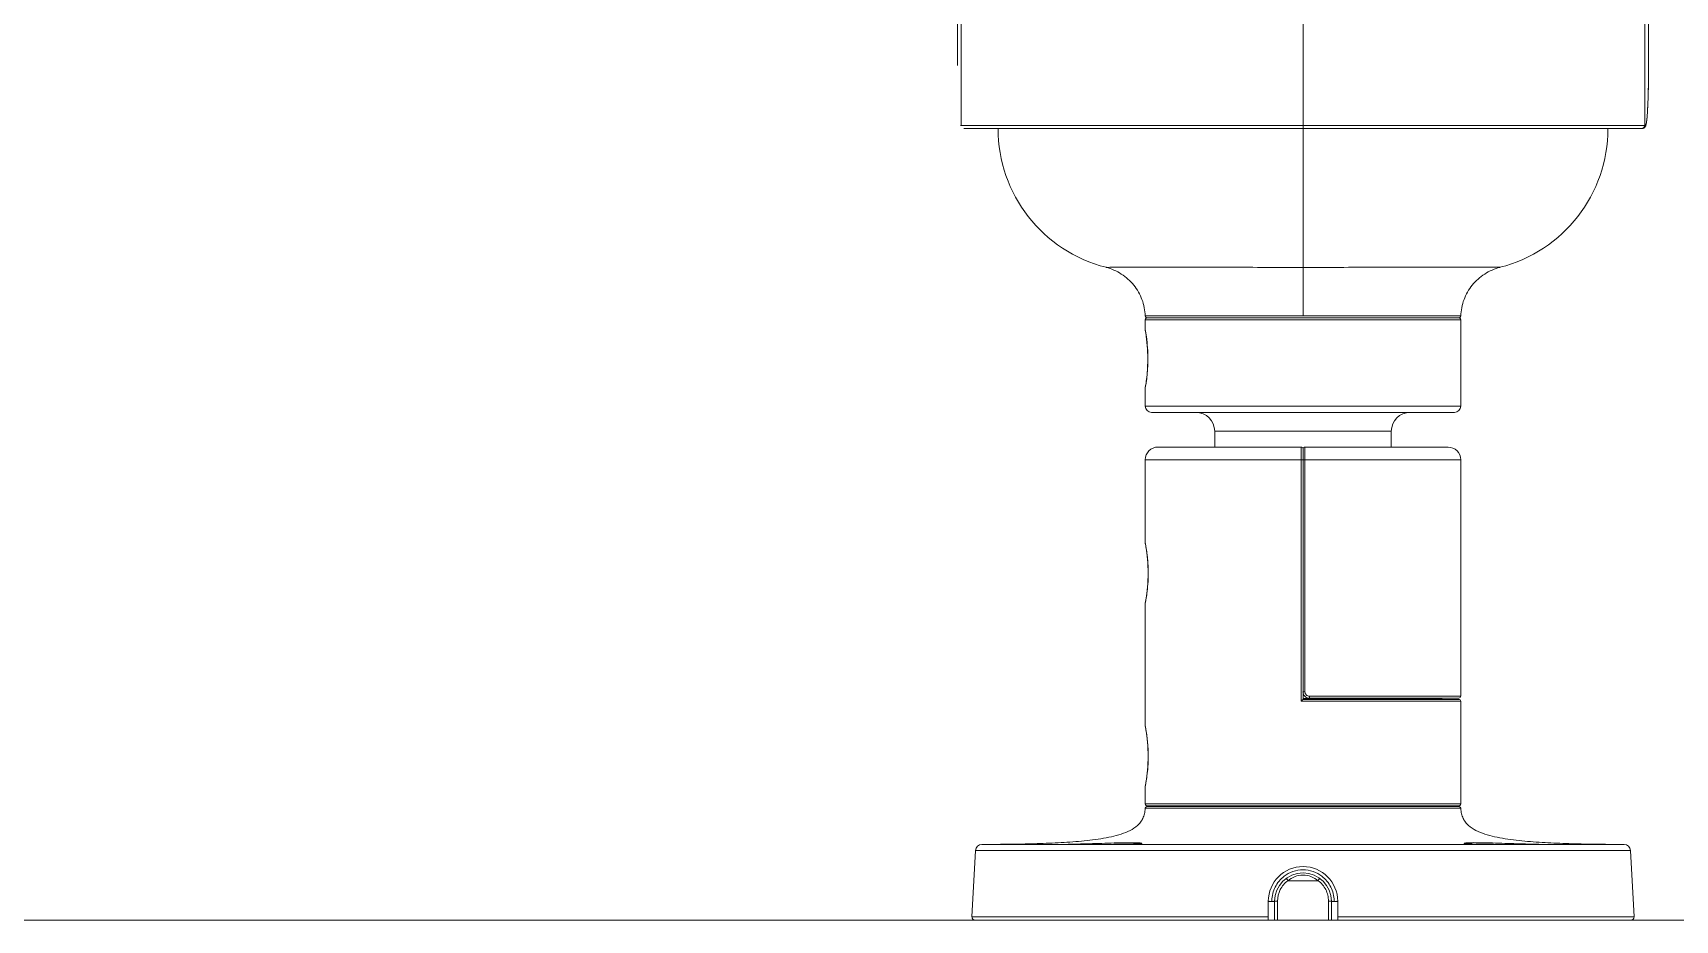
# Model space of a CAD drawing. Header units: millimetres. Extents: x -461 to 1315, y -154 to 152.
# Drawn here: x -201.2728 to -201.0437, y -111.3126 to -111.1889 of the extents above; entities that cross this region are included whole.
import ezdxf

# ---------------------------------------------------------------- set-up
doc = ezdxf.new("R2010")
doc.units = ezdxf.units.MM
doc.layers.get('0').update_dxf_attribs({"lineweight": 13})
for name, color, linetype, lineweight in [('A-GLAZ', 2, 'Continuous', 15), ('A-WALL', 253, 'Continuous', 15), ('E-AUXL', 72, 'Continuous', 13)]:
    doc.layers.add(name, color=color, linetype=linetype, lineweight=lineweight)

# ---------------------------------------------------------------- blocks, each defined once
blk = doc.blocks.new('*U226')
for p, q in [((1176.188, 1169.719), (1176.188, 1155.03)), ((1176.256, 1169.787), (1176.256, 1154.962)), ((1176.256, 1169.772), (1196.04, 1169.772)), ((1194.634, 1169.855), (1177.553, 1169.855)), ((1159.05, 1155.277), (1159.05, 1169.471)), ((1159.122, 1169.54), (1159.122, 1163.126)), ((1160.56, 1169.464), (1159.122, 1169.54)), ((1160.56, 1155.285), (1160.56, 1169.464)), ((1160.689, 1169.329), (1160.689, 1165.882)), ((1160.689, 1167.316), (1160.69, 1167.41)), ((1160.689, 1167.171), (1160.689, 1167.316)), ((1160.69, 1166.961), (1160.689, 1167.171)), ((1160.69, 1166.779), (1160.69, 1166.961)), ((1160.691, 1166.672), (1160.69, 1166.779)), ((1160.691, 1166.672), (1160.691, 1166.56)), ((1160.689, 1155.42), (1160.689, 1165.882)), ((1161.472, 1165.789), (1161.472, 1158.96)), ((1161.524, 1165.486), (1161.51, 1165.751)), ((1161.51, 1158.998), (1161.51, 1165.751)), ((1161.524, 1159.002), (1161.524, 1165.747)), ((1161.565, 1165.788), (1161.565, 1158.961)), ((1161.954, 1165.788), (1161.565, 1165.788)), ((1161.954, 1165.788), (1161.968, 1165.787)), ((1161.968, 1165.787), (1161.968, 1165.787)), ((1162.162, 1165.755), (1162.161, 1165.755)), ((1162.376, 1165.733), (1162.375, 1165.733)), ((1162.827, 1165.733), (1162.601, 1165.725)), ((1162.601, 1165.724), (1162.601, 1165.725)), ((1163.04, 1165.755), (1162.824, 1165.733)), ((1163.039, 1165.755), (1163.038, 1165.755)), ((1163.184, 1165.778), (1163.04, 1165.755)), ((1163.233, 1165.787), (1163.183, 1165.778)), ((1163.23, 1165.785), (1163.234, 1165.786)), ((1163.247, 1165.788), (1163.233, 1165.787)), ((1163.233, 1165.787), (1163.233, 1165.787)), ((1163.242, 1165.787), (1163.244, 1165.788)), ((1165.914, 1165.788), (1163.247, 1165.788)), ((1165.914, 1165.788), (1165.927, 1165.787)), ((1165.927, 1165.787), (1165.927, 1165.787)), ((1166.121, 1165.755), (1166.121, 1165.755)), ((1166.336, 1165.733), (1166.335, 1165.733)), ((1166.787, 1165.733), (1166.561, 1165.725)), ((1166.561, 1165.724), (1166.561, 1165.725)), ((1167, 1165.755), (1166.784, 1165.733)), ((1167, 1165.755), (1166.998, 1165.755)), ((1167.144, 1165.778), (1167, 1165.755)), ((1167.194, 1165.787), (1167.143, 1165.777)), ((1167.189, 1165.785), (1167.194, 1165.786)), ((1167.207, 1165.788), (1167.194, 1165.787)), ((1167.194, 1165.787), (1167.194, 1165.787)), ((1167.201, 1165.787), (1167.204, 1165.788)), ((1169.019, 1165.788), (1167.207, 1165.788)), ((1169.019, 1162.374), (1169.019, 1165.788)), ((1170.043, 1165.652), (1170.043, 1159.097)), ((1170.179, 1165.788), (1170.179, 1158.961)), ((1170.179, 1165.788), (1170.583, 1165.788)), ((1170.583, 1165.788), (1170.591, 1165.788)), ((1170.593, 1165.787), (1170.583, 1165.788)), ((1170.585, 1165.788), (1170.583, 1165.788)), ((1170.639, 1165.779), (1170.591, 1165.788)), ((1170.591, 1165.788), (1170.591, 1165.788)), ((1170.989, 1165.737), (1170.985, 1165.738)), ((1171.423, 1165.738), (1171.203, 1165.731)), ((1171.203, 1165.73), (1171.203, 1165.731)), ((1171.629, 1165.759), (1171.42, 1165.738)), ((1171.629, 1165.759), (1171.628, 1165.758)), ((1171.768, 1165.779), (1171.629, 1165.759)), ((1171.768, 1165.779), (1171.767, 1165.779)), ((1171.816, 1165.788), (1171.768, 1165.779)), ((1171.823, 1165.788), (1171.814, 1165.787)), ((1171.823, 1165.788), (1171.816, 1165.788)), ((1171.816, 1165.788), (1171.816, 1165.788)), ((1171.823, 1165.788), (1171.821, 1165.788)), ((1171.823, 1165.788), (1172.05, 1165.788)), ((1172.05, 1158.961), (1172.05, 1165.788)), ((1172.091, 1165.748), (1172.091, 1159.001)), ((1172.091, 1159.005), (1172.091, 1165.747)), ((1172.13, 1158.96), (1172.13, 1165.789)), ((1169.292, 1162.415), (1169.292, 1165.515)), ((1169.292, 1164.286), (1169.633, 1164.286)), ((1169.633, 1160.464), (1169.633, 1164.286)), ((1159.05, 1163.125), (1159.46, 1163.125)), ((1159.46, 1162.989), (1159.05, 1162.989)), ((1159.463, 1162.926), (1159.05, 1162.926)), ((1159.904, 1162.048), (1159.904, 1162.701)), ((1163.789, 1158.961), (1163.789, 1162.416)), ((1163.789, 1162.416), (1169.019, 1162.416)), ((1163.83, 1159.002), (1163.83, 1162.374)), ((1163.83, 1162.374), (1169.251, 1162.374)), ((1163.85, 1162.374), (1163.85, 1159.39)), ((1163.857, 1162.238), (1163.857, 1159.002)), ((1163.898, 1162.236), (1163.898, 1158.961)), ((1163.993, 1162.374), (1163.993, 1162.333)), ((1163.993, 1162.374), (1169.251, 1162.374)), ((1168.649, 1162.333), (1163.993, 1162.333)), ((1169.019, 1162.333), (1168.649, 1162.333)), ((1169.019, 1158.961), (1169.019, 1162.374)), ((1169.292, 1159.234), (1169.292, 1162.333)), ((1172.13, 1162.374), (1176.188, 1162.374)), ((1181.309, 1162.374), (1176.188, 1162.374)), ((1159.05, 1161.823), (1159.463, 1161.823)), ((1159.05, 1161.76), (1159.46, 1161.76)), ((1159.05, 1161.623), (1159.46, 1161.623)), ((1159.122, 1161.622), (1159.122, 1155.209)), ((1169.292, 1160.463), (1169.633, 1160.463)), ((1169.633, 1160.463), (1169.633, 1160.464)), ((1161.524, 1159.263), (1161.51, 1158.998)), ((1163.857, 1159.398), (1163.85, 1159.39)), ((1163.789, 1158.961), (1161.565, 1158.961)), ((1169.019, 1158.961), (1163.898, 1158.961)), ((1170.179, 1158.961), (1172.05, 1158.961)), ((1160.696, 1158.59), (1160.696, 1158.581)), ((1160.692, 1158.255), (1160.692, 1158.252)), ((1160.69, 1157.889), (1160.69, 1157.879)), ((1160.689, 1157.581), (1160.69, 1157.776)), ((1160.689, 1157.443), (1160.689, 1157.581)), ((1160.689, 1157.56), (1160.689, 1157.557)), ((1160.689, 1157.351), (1160.689, 1157.443)), ((1160.69, 1157.294), (1160.689, 1157.351)), ((1160.69, 1157.34), (1160.69, 1157.338)), ((1160.56, 1155.285), (1159.122, 1155.209)), ((1196.04, 1154.977), (1176.256, 1154.977)), ((1177.552, 1154.894), (1177.531, 1154.894)), ((1177.552, 1154.894), (1177.553, 1154.894)), ((1177.553, 1154.894), (1194.634, 1154.894)), ((1177.553, 1154.894), (1177.553, 1154.894))]:
    blk.add_line(p, q)
for points in [[(1160.69, 1167.41), (1160.69, 1167.464), (1160.69, 1167.474), (1160.69, 1167.482), (1160.69, 1167.486)], [(1160.71, 1165.882), (1160.709, 1165.884), (1160.708, 1165.895), (1160.706, 1165.914), (1160.704, 1165.942), (1160.702, 1165.978), (1160.7, 1166.024), (1160.698, 1166.08), (1160.696, 1166.148), (1160.695, 1166.229), (1160.693, 1166.327), (1160.692, 1166.441), (1160.691, 1166.56)], [(1162.601, 1165.725), (1162.377, 1165.733), (1162.163, 1165.755), (1162.018, 1165.778), (1161.968, 1165.787)], [(1166.561, 1165.725), (1166.337, 1165.733), (1166.123, 1165.755), (1165.978, 1165.777), (1165.927, 1165.787)], [(1171.203, 1165.731), (1170.986, 1165.738), (1170.779, 1165.758), (1170.639, 1165.779)], [(1160.69, 1157.776), (1160.69, 1157.942), (1160.69, 1158.037), (1160.691, 1158.139), (1160.692, 1158.25), (1160.693, 1158.369), (1160.694, 1158.48), (1160.696, 1158.57), (1160.698, 1158.646), (1160.7, 1158.709), (1160.702, 1158.76), (1160.704, 1158.8), (1160.706, 1158.83), (1160.708, 1158.852), (1160.709, 1158.865)]]:
    blk.add_lwpolyline(points)
for centre, radius, start, end in [((1159.118, 1169.471), 0.0683, 87, 180), ((1160.553, 1169.328), 0.137, 0.2612, 86.991), ((1176.188, 1165.877), 3.099, 90, 165.7838), ((1160.623, 1167.492), 0.0676, 357.1644, 0.3609), ((1160.647, 1165.859), 0.0683, 1.4591, 42.968), ((1161.469, 1165.748), 0.041, 3.3342, 86.5845), ((1161.565, 1165.747), 0.041, 90, 180), ((1161.849, 1165.245), 0.553, 78.3921, 78.6145), ((1169.019, 1165.515), 0.273, 359.9951, 90.0003), ((1170.179, 1165.652), 0.137, 90, 180), ((1171.236, 1169.315), 3.586, 259.5539, 260.2963), ((1171.212, 1169.159), 3.429, 260.2404, 266.1922), ((1171.204, 1169.046), 3.315, 266.2833, 269.9935), ((1171.14, 1169.488), 3.762, 279.7365, 280.4294), ((1172.05, 1165.747), 0.041, 0, 90), ((1172.132, 1165.748), 0.041, 92.1629, 179.9884), ((1169.633, 1164.696), 0.41, 270, 359.9984), ((1159.456, 1162.37), 0.68, 88.5039, 89.9886), ((1159.46, 1162.374), 0.751, 270, 90), ((1159.46, 1162.374), 0.614, 270, 90), ((1163.993, 1162.238), 0.137, 89.9999, 180), ((1169.251, 1162.415), 0.041, 270.0002, 0.0001), ((1169.251, 1162.333), 0.041, 0, 90.0003), ((1159.456, 1162.379), 0.68, 270.0079, 271.4905), ((1169.633, 1160.053), 0.41, 0.0016, 90), ((1163.898, 1159.342), 0.0683, 135, 180), ((1161.469, 1159.001), 0.041, 273.4156, 356.6656), ((1161.565, 1159.002), 0.041, 180, 270), ((1163.789, 1159.002), 0.041, 269.9526, 0.0169), ((1163.898, 1159.002), 0.041, 180.0174, 269.9522), ((1169.019, 1159.234), 0.273, 269.9999, 359.9956), ((1170.179, 1159.097), 0.137, 180, 270), ((1172.05, 1159.002), 0.041, 270, 0), ((1172.132, 1159.001), 0.041, 180.0139, 267.8293), ((1160.647, 1158.89), 0.0683, 317.032, 358.5409), ((1162.46, 1158.701), 1.759, 176.175, 176.4349), ((1226.407, 1157.744), 65.717, 179.55738, 179.87369), ((1305.79, 1157.502), 145.1, 179.8511, 179.97705), ((1176.188, 1158.872), 3.099, 194.2162, 270), ((1245.225, 1157.506), 84.536, 179.96567, 180.11216), ((1160.623, 1157.257), 0.0676, 359.6391, 2.833), ((1160.553, 1155.421), 0.137, 273.009, 359.7389), ((1159.118, 1155.277), 0.0683, 180, 273), ((1176.256, 1155.045), 0.0682, 180.0392, 270.0393), ((1176.256, 1155.03), 0.0681, 180.0047, 228.0476), ((1176.301, 1155.108), 0.161, 249.9561, 251.2777), ((1177.552, 1178.909), 24.015, 269.1339, 269.9504)]:
    blk.add_arc(centre, radius, start, end)
for points, knots in [([(1161.472, 1165.789), (1161.432, 1165.791), (1161.357, 1165.801), (1161.255, 1165.837), (1161.169, 1165.89), (1161.075, 1165.979), (1160.984, 1166.119), (1160.909, 1166.313), (1160.853, 1166.525), (1160.796, 1166.832), (1160.752, 1167.238), (1160.72, 1167.741), (1160.702, 1168.26), (1160.692, 1168.789), (1160.69, 1169.144), (1160.689, 1169.322)], [0, 0, 0, 0, 0.031047, 0.058469, 0.083921, 0.108718, 0.159185, 0.212975, 0.27011, 0.330095, 0.456287, 0.587981, 0.723285, 0.860877, 1, 1, 1, 1]), ([(1160.691, 1167.492), (1160.69, 1167.492), (1160.69, 1167.49), (1160.69, 1167.488), (1160.69, 1167.482), (1160.69, 1167.476), (1160.69, 1167.467), (1160.69, 1167.451), (1160.69, 1167.427), (1160.689, 1167.393), (1160.689, 1167.351), (1160.689, 1167.303), (1160.689, 1167.228), (1160.689, 1167.121), (1160.69, 1166.981), (1160.69, 1166.83), (1160.69, 1166.725), (1160.691, 1166.672)], [0, 0, 0, 0, 0.001083, 0.004677, 0.010748, 0.019252, 0.030141, 0.043367, 0.076642, 0.118695, 0.16913, 0.227539, 0.293447, 0.445094, 0.617931, 0.805158, 1, 1, 1, 1]), ([(1160.691, 1167.479), (1160.691, 1167.482), (1160.691, 1167.484), (1160.691, 1167.494), (1160.691, 1167.492)], [0, 0, 0, 0, 0.510054, 1, 1, 1, 1]), ([(1160.715, 1166.663), (1160.71, 1166.84), (1160.702, 1167.078), (1160.695, 1167.35), (1160.693, 1167.446), (1160.691, 1167.479)], [0, 0, 0, 0, 0.648972, 0.876968, 1, 1, 1, 1]), ([(1160.691, 1166.663), (1160.691, 1166.61), (1160.691, 1166.508), (1160.693, 1166.359), (1160.695, 1166.222), (1160.697, 1166.117), (1160.699, 1166.044), (1160.701, 1165.997), (1160.703, 1165.957), (1160.705, 1165.923), (1160.707, 1165.898), (1160.71, 1165.877), (1160.711, 1165.868), (1160.714, 1165.86), (1160.715, 1165.86)], [0, 0, 0, 0, 0.195644, 0.383042, 0.555658, 0.706858, 0.772491, 0.830705, 0.880953, 0.922708, 0.955634, 0.979694, 0.994666, 1, 1, 1, 1]), ([(1160.72, 1165.878), (1160.722, 1165.891), (1160.724, 1165.924), (1160.728, 1166.017), (1160.728, 1166.176), (1160.723, 1166.405), (1160.718, 1166.574), (1160.715, 1166.663)], [0, 0, 0, 0, 0.050246, 0.1273, 0.355274, 0.657213, 1, 1, 1, 1]), ([(1172.13, 1165.789), (1172.251, 1165.793), (1172.491, 1165.842), (1172.811, 1166.022), (1173.055, 1166.297), (1173.154, 1166.522), (1173.183, 1166.638)], [0, 0, 0, 0, 0.25011, 0.499979, 0.749911, 1, 1, 1, 1]), ([(1173.183, 1166.638), (1173.184, 1166.639), (1173.183, 1166.635), (1173.184, 1166.633), (1173.183, 1166.626), (1173.183, 1166.617), (1173.183, 1166.606), (1173.183, 1166.586), (1173.184, 1166.556), (1173.184, 1166.512), (1173.184, 1166.459), (1173.185, 1166.397), (1173.186, 1166.327), (1173.186, 1166.247), (1173.187, 1166.124), (1173.189, 1165.948), (1173.189, 1165.71), (1173.19, 1165.438), (1173.189, 1165.136), (1173.188, 1164.805), (1173.186, 1164.449), (1173.184, 1163.93), (1173.183, 1163.236), (1173.183, 1162.668), (1173.183, 1162.374)], [0, 0, 0, 0, 0.000301, 0.001197, 0.002683, 0.004751, 0.007393, 0.010602, 0.018692, 0.028967, 0.041382, 0.055898, 0.072473, 0.091076, 0.111707, 0.159142, 0.214994, 0.279001, 0.350326, 0.42805, 0.511613, 0.600683, 0.793467, 1, 1, 1, 1]), ([(1160.715, 1165.86), (1160.716, 1165.859), (1160.718, 1165.865), (1160.719, 1165.87), (1160.72, 1165.875), (1160.72, 1165.878)], [0, 0, 0, 0, 0.234882, 0.561752, 1, 1, 1, 1]), ([(1161.958, 1165.788), (1161.958, 1165.788), (1161.956, 1165.788), (1161.955, 1165.788), (1161.954, 1165.788)], [0, 0, 0, 0, 0.369358, 1, 1, 1, 1]), ([(1162.601, 1165.724), (1162.524, 1165.724), (1162.381, 1165.73), (1162.19, 1165.749), (1162.054, 1165.77), (1161.983, 1165.782), (1161.96, 1165.787)], [0, 0, 0, 0, 0.356849, 0.666708, 0.89065, 1, 1, 1, 1]), ([(1162.601, 1165.724), (1162.64, 1165.724), (1162.716, 1165.726), (1162.828, 1165.732), (1162.932, 1165.741), (1163.046, 1165.754), (1163.148, 1165.77), (1163.218, 1165.783), (1163.242, 1165.787)], [0, 0, 0, 0, 0.181707, 0.357092, 0.520994, 0.66706, 0.89078, 1, 1, 1, 1]), ([(1163.244, 1165.788), (1163.244, 1165.788), (1163.245, 1165.788), (1163.246, 1165.788), (1163.247, 1165.788)], [0, 0, 0, 0, 0.399191, 1, 1, 1, 1]), ([(1165.918, 1165.788), (1165.917, 1165.788), (1165.916, 1165.788), (1165.915, 1165.788), (1165.914, 1165.788)], [0, 0, 0, 0, 0.3695, 1, 1, 1, 1]), ([(1166.561, 1165.724), (1166.482, 1165.724), (1166.337, 1165.73), (1166.144, 1165.749), (1166.008, 1165.77), (1165.939, 1165.783), (1165.918, 1165.788)], [0, 0, 0, 0, 0.362731, 0.675684, 0.898012, 1, 1, 1, 1]), ([(1166.561, 1165.724), (1166.599, 1165.724), (1166.676, 1165.726), (1166.787, 1165.731), (1166.891, 1165.74), (1167.004, 1165.754), (1167.107, 1165.769), (1167.178, 1165.782), (1167.201, 1165.787)], [0, 0, 0, 0, 0.180756, 0.355289, 0.518546, 0.66425, 0.888408, 1, 1, 1, 1]), ([(1167.204, 1165.788), (1167.205, 1165.788), (1167.206, 1165.788), (1167.207, 1165.788), (1167.207, 1165.788)], [0, 0, 0, 0, 0.399911, 1, 1, 1, 1]), ([(1171.777, 1165.78), (1171.746, 1165.775), (1171.556, 1165.745), (1171.364, 1165.73), (1171.203, 1165.73)], [0, 0, 0, 0, 0.16346, 1, 1, 1, 1]), ([(1159.456, 1163.05), (1159.456, 1163.059), (1159.456, 1163.073), (1159.457, 1163.09), (1159.457, 1163.102), (1159.458, 1163.112), (1159.458, 1163.119), (1159.459, 1163.123), (1159.459, 1163.125), (1159.46, 1163.125)], [0, 0, 0, 0, 0.35643, 0.535493, 0.69769, 0.830118, 0.925702, 0.980783, 1, 1, 1, 1]), ([(1159.46, 1162.989), (1159.459, 1162.989), (1159.459, 1162.991), (1159.458, 1162.994), (1159.458, 1162.999), (1159.457, 1163.007), (1159.457, 1163.016), (1159.456, 1163.031), (1159.456, 1163.043), (1159.456, 1163.05)], [0, 0, 0, 0, 0.019071, 0.071637, 0.161856, 0.287608, 0.444159, 0.622044, 1, 1, 1, 1]), ([(1159.463, 1162.926), (1159.463, 1162.935), (1159.463, 1162.947), (1159.463, 1162.962), (1159.462, 1162.97), (1159.462, 1162.977), (1159.461, 1162.983), (1159.461, 1162.986), (1159.46, 1162.989), (1159.46, 1162.989)], [0, 0, 0, 0, 0.408529, 0.574776, 0.709499, 0.821333, 0.913324, 0.975308, 1, 1, 1, 1]), ([(1159.463, 1162.926), (1159.548, 1162.926), (1159.72, 1162.885), (1159.854, 1162.769), (1159.904, 1162.701)], [0, 0, 0, 0, 0.499226, 1, 1, 1, 1]), ([(1159.474, 1163.05), (1159.574, 1163.047), (1159.777, 1162.997), (1159.937, 1162.864), (1159.999, 1162.785)], [0, 0, 0, 0, 0.500625, 1, 1, 1, 1]), ([(1159.904, 1162.701), (1159.915, 1162.709), (1159.932, 1162.721), (1159.949, 1162.734), (1159.955, 1162.737)], [0, 0, 0, 0, 0.675258, 1, 1, 1, 1]), ([(1159.904, 1162.701), (1159.942, 1162.655), (1160.003, 1162.551), (1160.036, 1162.374), (1160.003, 1162.198), (1159.942, 1162.094), (1159.904, 1162.048)], [0, 0, 0, 0, 0.252181, 0.500022, 0.747876, 1, 1, 1, 1]), ([(1159.955, 1162.737), (1159.955, 1162.738), (1159.955, 1162.738), (1159.955, 1162.738), (1159.955, 1162.738)], [0, 0, 0, 0, 0.74457, 1, 1, 1, 1]), ([(1159.999, 1162.785), (1160.043, 1162.727), (1160.115, 1162.595), (1160.151, 1162.374), (1160.115, 1162.154), (1160.043, 1162.022), (1159.999, 1161.964)], [0, 0, 0, 0, 0.250162, 0.500007, 0.749854, 1, 1, 1, 1]), ([(1163.789, 1162.416), (1163.793, 1162.411), (1163.8, 1162.404), (1163.809, 1162.396), (1163.815, 1162.389), (1163.82, 1162.385), (1163.823, 1162.381), (1163.825, 1162.379), (1163.827, 1162.377), (1163.828, 1162.376), (1163.829, 1162.375), (1163.83, 1162.375), (1163.83, 1162.374)], [0, 0, 0, 0, 0.333634, 0.493974, 0.64506, 0.781451, 0.84162, 0.894676, 0.938748, 0.971951, 0.992756, 1, 1, 1, 1]), ([(1163.898, 1162.236), (1163.893, 1162.236), (1163.885, 1162.236), (1163.875, 1162.236), (1163.869, 1162.237), (1163.864, 1162.237), (1163.86, 1162.237), (1163.858, 1162.238), (1163.857, 1162.238), (1163.857, 1162.238)], [0, 0, 0, 0, 0.381694, 0.554211, 0.705338, 0.829431, 0.921948, 0.979181, 1, 1, 1, 1]), ([(1163.993, 1162.333), (1163.981, 1162.333), (1163.956, 1162.328), (1163.924, 1162.306), (1163.903, 1162.274), (1163.898, 1162.249), (1163.898, 1162.236)], [0, 0, 0, 0, 0.250016, 0.500028, 0.750035, 1, 1, 1, 1]), ([(1169.019, 1162.416), (1169.036, 1162.416), (1169.071, 1162.416), (1169.122, 1162.416), (1169.168, 1162.416), (1169.204, 1162.416), (1169.229, 1162.416), (1169.245, 1162.416), (1169.259, 1162.416), (1169.27, 1162.416), (1169.278, 1162.416), (1169.283, 1162.416), (1169.286, 1162.416), (1169.288, 1162.415), (1169.29, 1162.416), (1169.291, 1162.415), (1169.292, 1162.416), (1169.292, 1162.415)], [0, 0, 0, 0, 0.195031, 0.382715, 0.555562, 0.707111, 0.773007, 0.831468, 0.88192, 0.923867, 0.956937, 0.970029, 0.980777, 0.989163, 0.995173, 0.998789, 1, 1, 1, 1]), ([(1169.292, 1162.333), (1169.292, 1162.333), (1169.291, 1162.334), (1169.29, 1162.333), (1169.288, 1162.333), (1169.286, 1162.333), (1169.283, 1162.333), (1169.278, 1162.333), (1169.27, 1162.333), (1169.259, 1162.333), (1169.245, 1162.333), (1169.229, 1162.333), (1169.204, 1162.333), (1169.168, 1162.333), (1169.122, 1162.333), (1169.071, 1162.333), (1169.036, 1162.333), (1169.019, 1162.333)], [0, 0, 0, 0, 0.001211, 0.004824, 0.010829, 0.019214, 0.029964, 0.043058, 0.076115, 0.118071, 0.168524, 0.226977, 0.292884, 0.444426, 0.617298, 0.804923, 1, 1, 1, 1]), ([(1173.183, 1162.374), (1173.183, 1162.081), (1173.183, 1161.513), (1173.185, 1160.7), (1173.188, 1160.071), (1173.189, 1159.613), (1173.19, 1159.311), (1173.189, 1159.039), (1173.189, 1158.801), (1173.187, 1158.598), (1173.186, 1158.431), (1173.184, 1158.313), (1173.184, 1158.237), (1173.184, 1158.193), (1173.184, 1158.159), (1173.183, 1158.134), (1173.184, 1158.119), (1173.183, 1158.112), (1173.183, 1158.11)], [0, 0, 0, 0, 0.206533, 0.399317, 0.57195, 0.649674, 0.720999, 0.785006, 0.840858, 0.888293, 0.927527, 0.958618, 0.971033, 0.981308, 0.989398, 0.995249, 0.998803, 1, 1, 1, 1]), ([(1159.456, 1161.699), (1159.456, 1161.706), (1159.456, 1161.718), (1159.457, 1161.732), (1159.457, 1161.742), (1159.458, 1161.749), (1159.458, 1161.755), (1159.459, 1161.758), (1159.459, 1161.76), (1159.46, 1161.76)], [0, 0, 0, 0, 0.377956, 0.555841, 0.712392, 0.838144, 0.928363, 0.980929, 1, 1, 1, 1]), ([(1159.46, 1161.76), (1159.46, 1161.76), (1159.461, 1161.762), (1159.461, 1161.765), (1159.462, 1161.771), (1159.462, 1161.779), (1159.463, 1161.788), (1159.463, 1161.803), (1159.463, 1161.815), (1159.463, 1161.823)], [0, 0, 0, 0, 0.019377, 0.072954, 0.164671, 0.291884, 0.449279, 0.626904, 1, 1, 1, 1]), ([(1159.904, 1162.048), (1159.879, 1162.014), (1159.82, 1161.95), (1159.713, 1161.878), (1159.592, 1161.833), (1159.506, 1161.823), (1159.463, 1161.823)], [0, 0, 0, 0, 0.250077, 0.50015, 0.750157, 1, 1, 1, 1]), ([(1159.999, 1161.964), (1159.937, 1161.885), (1159.777, 1161.752), (1159.574, 1161.701), (1159.474, 1161.699)], [0, 0, 0, 0, 0.499419, 1, 1, 1, 1]), ([(1159.904, 1162.048), (1159.915, 1162.04), (1159.932, 1162.028), (1159.948, 1162.016), (1159.954, 1162.012)], [0, 0, 0, 0, 0.643731, 1, 1, 1, 1]), ([(1159.954, 1162.012), (1159.955, 1162.012), (1159.955, 1162.011), (1159.955, 1162.011), (1159.955, 1162.011)], [0, 0, 0, 0, 0.753197, 1, 1, 1, 1]), ([(1159.46, 1161.623), (1159.459, 1161.623), (1159.459, 1161.626), (1159.458, 1161.629), (1159.458, 1161.637), (1159.457, 1161.647), (1159.457, 1161.659), (1159.456, 1161.676), (1159.456, 1161.69), (1159.456, 1161.699)], [0, 0, 0, 0, 0.019217, 0.074298, 0.169882, 0.30231, 0.464507, 0.64357, 1, 1, 1, 1]), ([(1161.472, 1158.96), (1161.432, 1158.958), (1161.357, 1158.948), (1161.254, 1158.912), (1161.169, 1158.859), (1161.075, 1158.77), (1160.983, 1158.629), (1160.909, 1158.435), (1160.853, 1158.223), (1160.796, 1157.915), (1160.752, 1157.509), (1160.72, 1157.005), (1160.702, 1156.486), (1160.692, 1155.958), (1160.69, 1155.602), (1160.689, 1155.424)], [0, 0, 0, 0, 0.031043, 0.058459, 0.083906, 0.108701, 0.159168, 0.212963, 0.270104, 0.330093, 0.456292, 0.587989, 0.723294, 0.860882, 1, 1, 1, 1]), ([(1172.13, 1158.96), (1172.251, 1158.956), (1172.491, 1158.907), (1172.811, 1158.726), (1173.055, 1158.452), (1173.154, 1158.227), (1173.183, 1158.11)], [0, 0, 0, 0, 0.25011, 0.499979, 0.749911, 1, 1, 1, 1]), ([(1160.692, 1157.274), (1160.693, 1157.308), (1160.695, 1157.403), (1160.702, 1157.668), (1160.712, 1157.99), (1160.723, 1158.332), (1160.728, 1158.564), (1160.728, 1158.726), (1160.725, 1158.822), (1160.722, 1158.856), (1160.72, 1158.87)], [0, 0, 0, 0, 0.063952, 0.177823, 0.499091, 0.669538, 0.820554, 0.935146, 0.974189, 1, 1, 1, 1]), ([(1160.696, 1158.581), (1160.696, 1158.556), (1160.694, 1158.447), (1160.692, 1158.339), (1160.692, 1158.255)], [0, 0, 0, 0, 0.22824, 1, 1, 1, 1]), ([(1160.704, 1158.811), (1160.703, 1158.796), (1160.699, 1158.723), (1160.698, 1158.649), (1160.696, 1158.59)], [0, 0, 0, 0, 0.195328, 1, 1, 1, 1]), ([(1160.711, 1158.881), (1160.71, 1158.873), (1160.707, 1158.852), (1160.705, 1158.832), (1160.705, 1158.819)], [0, 0, 0, 0, 0.381849, 1, 1, 1, 1]), ([(1160.715, 1158.888), (1160.714, 1158.889), (1160.712, 1158.885), (1160.712, 1158.883), (1160.711, 1158.881)], [0, 0, 0, 0, 0.283854, 1, 1, 1, 1]), ([(1160.72, 1158.87), (1160.72, 1158.875), (1160.719, 1158.878), (1160.716, 1158.889), (1160.715, 1158.888)], [0, 0, 0, 0, 0.747546, 1, 1, 1, 1]), ([(1160.69, 1157.338), (1160.69, 1157.319), (1160.69, 1157.295), (1160.69, 1157.268), (1160.69, 1157.26), (1160.69, 1157.258)], [0, 0, 0, 0, 0.712683, 0.907562, 1, 1, 1, 1]), ([(1160.69, 1157.258), (1160.69, 1157.257), (1160.69, 1157.257), (1160.691, 1157.257), (1160.691, 1157.257)], [0, 0, 0, 0, 0.623351, 1, 1, 1, 1]), ([(1160.691, 1157.257), (1160.691, 1157.255), (1160.691, 1157.268), (1160.691, 1157.27), (1160.692, 1157.274)], [0, 0, 0, 0, 0.217591, 1, 1, 1, 1]), ([(1176.214, 1154.974), (1176.207, 1154.98), (1176.193, 1154.997), (1176.188, 1155.018), (1176.188, 1155.03)], [0, 0, 0, 0, 0.441295, 1, 1, 1, 1]), ([(1176.246, 1154.956), (1176.244, 1154.957), (1176.232, 1154.962), (1176.221, 1154.968), (1176.214, 1154.974)], [0, 0, 0, 0, 0.207703, 1, 1, 1, 1]), ([(1176.29, 1154.945), (1176.286, 1154.946), (1176.272, 1154.949), (1176.259, 1154.952), (1176.249, 1154.955)], [0, 0, 0, 0, 0.268551, 1, 1, 1, 1]), ([(1177.189, 1154.897), (1177.124, 1154.898), (1176.999, 1154.9), (1176.82, 1154.906), (1176.66, 1154.912), (1176.523, 1154.92), (1176.413, 1154.929), (1176.339, 1154.938), (1176.296, 1154.945), (1176.275, 1154.95), (1176.262, 1154.955), (1176.256, 1154.96), (1176.256, 1154.962)], [0, 0, 0, 0, 0.207455, 0.399562, 0.571382, 0.718495, 0.837159, 0.924422, 0.955628, 0.978348, 0.992746, 1, 1, 1, 1]), ([(1177.553, 1154.894), (1177.414, 1154.894), (1177.151, 1154.896), (1176.79, 1154.906), (1176.534, 1154.918), (1176.376, 1154.932), (1176.315, 1154.94), (1176.29, 1154.945)], [0, 0, 0, 0, 0.329568, 0.624521, 0.854772, 0.938556, 1, 1, 1, 1])]:
    blk.add_open_spline(points, degree=3, knots=knots)
blk.add_open_spline([(1176.21, 1154.98), (1176.222, 1154.969), (1176.24, 1154.962), (1176.256, 1154.962)], degree=3)
blk = doc.blocks.new('*U181')
for p, q in [((1176.188, 1169.719), (1176.188, 1155.03)), ((1176.256, 1169.787), (1176.256, 1154.962)), ((1176.256, 1169.772), (1196.04, 1169.772)), ((1194.634, 1169.855), (1177.553, 1169.855)), ((1159.05, 1155.277), (1159.05, 1169.471)), ((1159.122, 1169.54), (1159.122, 1163.126)), ((1160.56, 1169.464), (1159.122, 1169.54)), ((1160.56, 1155.285), (1160.56, 1169.464)), ((1160.689, 1169.329), (1160.689, 1165.882)), ((1160.689, 1167.316), (1160.69, 1167.41)), ((1160.689, 1167.171), (1160.689, 1167.316)), ((1160.69, 1166.961), (1160.689, 1167.171)), ((1160.69, 1166.779), (1160.69, 1166.961)), ((1160.691, 1166.672), (1160.69, 1166.779)), ((1160.691, 1166.672), (1160.691, 1166.56)), ((1160.689, 1155.42), (1160.689, 1165.882)), ((1161.472, 1165.789), (1161.472, 1158.96)), ((1161.524, 1165.486), (1161.51, 1165.751)), ((1161.51, 1158.998), (1161.51, 1165.751)), ((1161.524, 1159.002), (1161.524, 1165.747)), ((1161.565, 1165.788), (1161.565, 1158.961)), ((1161.954, 1165.788), (1161.565, 1165.788)), ((1161.954, 1165.788), (1161.968, 1165.787)), ((1161.968, 1165.787), (1161.968, 1165.787)), ((1162.162, 1165.755), (1162.161, 1165.755)), ((1162.376, 1165.733), (1162.375, 1165.733)), ((1162.827, 1165.733), (1162.601, 1165.725)), ((1162.601, 1165.724), (1162.601, 1165.725)), ((1163.04, 1165.755), (1162.824, 1165.733)), ((1163.039, 1165.755), (1163.038, 1165.755)), ((1163.184, 1165.778), (1163.04, 1165.755)), ((1163.233, 1165.787), (1163.183, 1165.778)), ((1163.23, 1165.785), (1163.234, 1165.786)), ((1163.247, 1165.788), (1163.233, 1165.787)), ((1163.233, 1165.787), (1163.233, 1165.787)), ((1163.242, 1165.787), (1163.244, 1165.788)), ((1165.914, 1165.788), (1163.247, 1165.788)), ((1165.914, 1165.788), (1165.927, 1165.787)), ((1165.927, 1165.787), (1165.927, 1165.787)), ((1166.121, 1165.755), (1166.121, 1165.755)), ((1166.336, 1165.733), (1166.335, 1165.733)), ((1166.787, 1165.733), (1166.561, 1165.725)), ((1166.561, 1165.724), (1166.561, 1165.725)), ((1167, 1165.755), (1166.784, 1165.733)), ((1167, 1165.755), (1166.998, 1165.755)), ((1167.144, 1165.778), (1167, 1165.755)), ((1167.194, 1165.787), (1167.143, 1165.777)), ((1167.189, 1165.785), (1167.194, 1165.786)), ((1167.207, 1165.788), (1167.194, 1165.787)), ((1167.194, 1165.787), (1167.194, 1165.787)), ((1167.201, 1165.787), (1167.204, 1165.788)), ((1169.019, 1165.788), (1167.207, 1165.788)), ((1169.019, 1162.374), (1169.019, 1165.788)), ((1170.043, 1165.652), (1170.043, 1159.097)), ((1170.179, 1165.788), (1170.179, 1158.961)), ((1170.179, 1165.788), (1170.583, 1165.788)), ((1170.583, 1165.788), (1170.591, 1165.788)), ((1170.593, 1165.787), (1170.583, 1165.788)), ((1170.585, 1165.788), (1170.583, 1165.788)), ((1170.639, 1165.779), (1170.591, 1165.788)), ((1170.591, 1165.788), (1170.591, 1165.788)), ((1170.989, 1165.737), (1170.985, 1165.738)), ((1171.423, 1165.738), (1171.203, 1165.731)), ((1171.203, 1165.73), (1171.203, 1165.731)), ((1171.629, 1165.759), (1171.42, 1165.738)), ((1171.629, 1165.759), (1171.628, 1165.758)), ((1171.768, 1165.779), (1171.629, 1165.759)), ((1171.768, 1165.779), (1171.767, 1165.779)), ((1171.816, 1165.788), (1171.768, 1165.779)), ((1171.823, 1165.788), (1171.814, 1165.787)), ((1171.823, 1165.788), (1171.816, 1165.788)), ((1171.816, 1165.788), (1171.816, 1165.788)), ((1171.823, 1165.788), (1171.821, 1165.788)), ((1171.823, 1165.788), (1172.05, 1165.788)), ((1172.05, 1158.961), (1172.05, 1165.788)), ((1172.091, 1165.748), (1172.091, 1159.001)), ((1172.091, 1159.005), (1172.091, 1165.747)), ((1172.13, 1158.96), (1172.13, 1165.789)), ((1169.292, 1162.415), (1169.292, 1165.515)), ((1169.292, 1164.286), (1169.633, 1164.286)), ((1169.633, 1160.464), (1169.633, 1164.286)), ((1159.05, 1163.125), (1159.46, 1163.125)), ((1159.46, 1162.989), (1159.05, 1162.989)), ((1159.463, 1162.926), (1159.05, 1162.926)), ((1159.904, 1162.048), (1159.904, 1162.701)), ((1163.789, 1158.961), (1163.789, 1162.416)), ((1163.789, 1162.416), (1169.019, 1162.416)), ((1163.83, 1159.002), (1163.83, 1162.374)), ((1163.83, 1162.374), (1169.251, 1162.374)), ((1163.85, 1162.374), (1163.85, 1159.39)), ((1163.857, 1162.238), (1163.857, 1159.002)), ((1163.898, 1162.236), (1163.898, 1158.961)), ((1163.993, 1162.374), (1163.993, 1162.333)), ((1163.993, 1162.374), (1169.251, 1162.374)), ((1168.649, 1162.333), (1163.993, 1162.333)), ((1169.019, 1162.333), (1168.649, 1162.333)), ((1169.019, 1158.961), (1169.019, 1162.374)), ((1169.292, 1159.234), (1169.292, 1162.333)), ((1172.13, 1162.374), (1176.188, 1162.374)), ((1181.309, 1162.374), (1176.188, 1162.374)), ((1159.05, 1161.823), (1159.463, 1161.823)), ((1159.05, 1161.76), (1159.46, 1161.76)), ((1159.05, 1161.623), (1159.46, 1161.623)), ((1159.122, 1161.622), (1159.122, 1155.209)), ((1169.292, 1160.463), (1169.633, 1160.463)), ((1169.633, 1160.463), (1169.633, 1160.464)), ((1161.524, 1159.263), (1161.51, 1158.998)), ((1163.857, 1159.398), (1163.85, 1159.39)), ((1163.789, 1158.961), (1161.565, 1158.961)), ((1169.019, 1158.961), (1163.898, 1158.961)), ((1170.179, 1158.961), (1172.05, 1158.961)), ((1160.696, 1158.59), (1160.696, 1158.581)), ((1160.692, 1158.255), (1160.692, 1158.252)), ((1160.69, 1157.889), (1160.69, 1157.879)), ((1160.689, 1157.581), (1160.69, 1157.776)), ((1160.689, 1157.443), (1160.689, 1157.581)), ((1160.689, 1157.56), (1160.689, 1157.557)), ((1160.689, 1157.351), (1160.689, 1157.443)), ((1160.69, 1157.294), (1160.689, 1157.351)), ((1160.69, 1157.34), (1160.69, 1157.338)), ((1160.56, 1155.285), (1159.122, 1155.209)), ((1196.04, 1154.977), (1176.256, 1154.977)), ((1177.552, 1154.894), (1177.531, 1154.894)), ((1177.552, 1154.894), (1177.553, 1154.894)), ((1177.553, 1154.894), (1194.634, 1154.894)), ((1177.553, 1154.894), (1177.553, 1154.894))]:
    blk.add_line(p, q)
for points in [[(1160.69, 1167.41), (1160.69, 1167.464), (1160.69, 1167.474), (1160.69, 1167.482), (1160.69, 1167.486)], [(1160.71, 1165.882), (1160.709, 1165.884), (1160.708, 1165.895), (1160.706, 1165.914), (1160.704, 1165.942), (1160.702, 1165.978), (1160.7, 1166.024), (1160.698, 1166.08), (1160.696, 1166.148), (1160.695, 1166.229), (1160.693, 1166.327), (1160.692, 1166.441), (1160.691, 1166.56)], [(1162.601, 1165.725), (1162.377, 1165.733), (1162.163, 1165.755), (1162.018, 1165.778), (1161.968, 1165.787)], [(1166.561, 1165.725), (1166.337, 1165.733), (1166.123, 1165.755), (1165.978, 1165.777), (1165.927, 1165.787)], [(1171.203, 1165.731), (1170.986, 1165.738), (1170.779, 1165.758), (1170.639, 1165.779)], [(1160.69, 1157.776), (1160.69, 1157.942), (1160.69, 1158.037), (1160.691, 1158.139), (1160.692, 1158.25), (1160.693, 1158.369), (1160.694, 1158.48), (1160.696, 1158.57), (1160.698, 1158.646), (1160.7, 1158.709), (1160.702, 1158.76), (1160.704, 1158.8), (1160.706, 1158.83), (1160.708, 1158.852), (1160.709, 1158.865)]]:
    blk.add_lwpolyline(points)
for centre, radius, start, end in [((1159.118, 1169.471), 0.0683, 87, 180), ((1160.553, 1169.328), 0.137, 0.2612, 86.991), ((1176.188, 1165.877), 3.099, 90, 165.7838), ((1160.623, 1167.492), 0.0676, 357.1644, 0.3609), ((1160.647, 1165.859), 0.0683, 1.4591, 42.968), ((1161.469, 1165.748), 0.041, 3.3342, 86.5845), ((1161.565, 1165.747), 0.041, 90, 180), ((1161.849, 1165.245), 0.553, 78.3921, 78.6145), ((1169.019, 1165.515), 0.273, 359.9951, 90.0003), ((1170.179, 1165.652), 0.137, 90, 180), ((1171.236, 1169.315), 3.586, 259.5539, 260.2963), ((1171.212, 1169.159), 3.429, 260.2404, 266.1922), ((1171.204, 1169.046), 3.315, 266.2833, 269.9935), ((1171.14, 1169.488), 3.762, 279.7365, 280.4294), ((1172.05, 1165.747), 0.041, 0, 90), ((1172.132, 1165.748), 0.041, 92.1629, 179.9884), ((1169.633, 1164.696), 0.41, 270, 359.9984), ((1159.456, 1162.37), 0.68, 88.5039, 89.9886), ((1159.46, 1162.374), 0.751, 270, 90), ((1159.46, 1162.374), 0.614, 270, 90), ((1163.993, 1162.238), 0.137, 89.9999, 180), ((1169.251, 1162.415), 0.041, 270.0002, 0.0001), ((1169.251, 1162.333), 0.041, 0, 90.0003), ((1159.456, 1162.379), 0.68, 270.0079, 271.4905), ((1169.633, 1160.053), 0.41, 0.0016, 90), ((1163.898, 1159.342), 0.0683, 135, 180), ((1161.469, 1159.001), 0.041, 273.4156, 356.6656), ((1161.565, 1159.002), 0.041, 180, 270), ((1163.789, 1159.002), 0.041, 269.9526, 0.0169), ((1163.898, 1159.002), 0.041, 180.0174, 269.9522), ((1169.019, 1159.234), 0.273, 269.9999, 359.9956), ((1170.179, 1159.097), 0.137, 180, 270), ((1172.05, 1159.002), 0.041, 270, 0), ((1172.132, 1159.001), 0.041, 180.0139, 267.8293), ((1160.647, 1158.89), 0.0683, 317.032, 358.5409), ((1162.46, 1158.701), 1.759, 176.175, 176.4349), ((1226.407, 1157.744), 65.717, 179.55738, 179.87369), ((1305.79, 1157.502), 145.1, 179.8511, 179.97705), ((1176.188, 1158.872), 3.099, 194.2162, 270), ((1245.225, 1157.506), 84.536, 179.96567, 180.11216), ((1160.623, 1157.257), 0.0676, 359.6391, 2.833), ((1160.553, 1155.421), 0.137, 273.009, 359.7389), ((1159.118, 1155.277), 0.0683, 180, 273), ((1176.256, 1155.045), 0.0682, 180.0392, 270.0393), ((1176.256, 1155.03), 0.0681, 180.0047, 228.0476), ((1176.301, 1155.108), 0.161, 249.9561, 251.2777), ((1177.552, 1178.909), 24.015, 269.1339, 269.9504)]:
    blk.add_arc(centre, radius, start, end)
for points, knots in [([(1161.472, 1165.789), (1161.432, 1165.791), (1161.357, 1165.801), (1161.255, 1165.837), (1161.169, 1165.89), (1161.075, 1165.979), (1160.984, 1166.119), (1160.909, 1166.313), (1160.853, 1166.525), (1160.796, 1166.832), (1160.752, 1167.238), (1160.72, 1167.741), (1160.702, 1168.26), (1160.692, 1168.789), (1160.69, 1169.144), (1160.689, 1169.322)], [0, 0, 0, 0, 0.031047, 0.058469, 0.083921, 0.108718, 0.159185, 0.212975, 0.27011, 0.330095, 0.456287, 0.587981, 0.723285, 0.860877, 1, 1, 1, 1]), ([(1160.691, 1167.492), (1160.69, 1167.492), (1160.69, 1167.49), (1160.69, 1167.488), (1160.69, 1167.482), (1160.69, 1167.476), (1160.69, 1167.467), (1160.69, 1167.451), (1160.69, 1167.427), (1160.689, 1167.393), (1160.689, 1167.351), (1160.689, 1167.303), (1160.689, 1167.228), (1160.689, 1167.121), (1160.69, 1166.981), (1160.69, 1166.83), (1160.69, 1166.725), (1160.691, 1166.672)], [0, 0, 0, 0, 0.001083, 0.004677, 0.010748, 0.019252, 0.030141, 0.043367, 0.076642, 0.118695, 0.16913, 0.227539, 0.293447, 0.445094, 0.617931, 0.805158, 1, 1, 1, 1]), ([(1160.691, 1167.479), (1160.691, 1167.482), (1160.691, 1167.484), (1160.691, 1167.494), (1160.691, 1167.492)], [0, 0, 0, 0, 0.510054, 1, 1, 1, 1]), ([(1160.715, 1166.663), (1160.71, 1166.84), (1160.702, 1167.078), (1160.695, 1167.35), (1160.693, 1167.446), (1160.691, 1167.479)], [0, 0, 0, 0, 0.648972, 0.876968, 1, 1, 1, 1]), ([(1160.691, 1166.663), (1160.691, 1166.61), (1160.691, 1166.508), (1160.693, 1166.359), (1160.695, 1166.222), (1160.697, 1166.117), (1160.699, 1166.044), (1160.701, 1165.997), (1160.703, 1165.957), (1160.705, 1165.923), (1160.707, 1165.898), (1160.71, 1165.877), (1160.711, 1165.868), (1160.714, 1165.86), (1160.715, 1165.86)], [0, 0, 0, 0, 0.195644, 0.383042, 0.555658, 0.706858, 0.772491, 0.830705, 0.880953, 0.922708, 0.955634, 0.979694, 0.994666, 1, 1, 1, 1]), ([(1160.72, 1165.878), (1160.722, 1165.891), (1160.724, 1165.924), (1160.728, 1166.017), (1160.728, 1166.176), (1160.723, 1166.405), (1160.718, 1166.574), (1160.715, 1166.663)], [0, 0, 0, 0, 0.050246, 0.1273, 0.355274, 0.657213, 1, 1, 1, 1]), ([(1172.13, 1165.789), (1172.251, 1165.793), (1172.491, 1165.842), (1172.811, 1166.022), (1173.055, 1166.297), (1173.154, 1166.522), (1173.183, 1166.638)], [0, 0, 0, 0, 0.25011, 0.499979, 0.749911, 1, 1, 1, 1]), ([(1173.183, 1166.638), (1173.184, 1166.639), (1173.183, 1166.635), (1173.184, 1166.633), (1173.183, 1166.626), (1173.183, 1166.617), (1173.183, 1166.606), (1173.183, 1166.586), (1173.184, 1166.556), (1173.184, 1166.512), (1173.184, 1166.459), (1173.185, 1166.397), (1173.186, 1166.327), (1173.186, 1166.247), (1173.187, 1166.124), (1173.189, 1165.948), (1173.189, 1165.71), (1173.19, 1165.438), (1173.189, 1165.136), (1173.188, 1164.805), (1173.186, 1164.449), (1173.184, 1163.93), (1173.183, 1163.236), (1173.183, 1162.668), (1173.183, 1162.374)], [0, 0, 0, 0, 0.000301, 0.001197, 0.002683, 0.004751, 0.007393, 0.010602, 0.018692, 0.028967, 0.041382, 0.055898, 0.072473, 0.091076, 0.111707, 0.159142, 0.214994, 0.279001, 0.350326, 0.42805, 0.511613, 0.600683, 0.793467, 1, 1, 1, 1]), ([(1160.715, 1165.86), (1160.716, 1165.859), (1160.718, 1165.865), (1160.719, 1165.87), (1160.72, 1165.875), (1160.72, 1165.878)], [0, 0, 0, 0, 0.234882, 0.561752, 1, 1, 1, 1]), ([(1161.958, 1165.788), (1161.958, 1165.788), (1161.956, 1165.788), (1161.955, 1165.788), (1161.954, 1165.788)], [0, 0, 0, 0, 0.369358, 1, 1, 1, 1]), ([(1162.601, 1165.724), (1162.524, 1165.724), (1162.381, 1165.73), (1162.19, 1165.749), (1162.054, 1165.77), (1161.983, 1165.782), (1161.96, 1165.787)], [0, 0, 0, 0, 0.356849, 0.666708, 0.89065, 1, 1, 1, 1]), ([(1162.601, 1165.724), (1162.64, 1165.724), (1162.716, 1165.726), (1162.828, 1165.732), (1162.932, 1165.741), (1163.046, 1165.754), (1163.148, 1165.77), (1163.218, 1165.783), (1163.242, 1165.787)], [0, 0, 0, 0, 0.181707, 0.357092, 0.520994, 0.66706, 0.89078, 1, 1, 1, 1]), ([(1163.244, 1165.788), (1163.244, 1165.788), (1163.245, 1165.788), (1163.246, 1165.788), (1163.247, 1165.788)], [0, 0, 0, 0, 0.399191, 1, 1, 1, 1]), ([(1165.918, 1165.788), (1165.917, 1165.788), (1165.916, 1165.788), (1165.915, 1165.788), (1165.914, 1165.788)], [0, 0, 0, 0, 0.3695, 1, 1, 1, 1]), ([(1166.561, 1165.724), (1166.482, 1165.724), (1166.337, 1165.73), (1166.144, 1165.749), (1166.008, 1165.77), (1165.939, 1165.783), (1165.918, 1165.788)], [0, 0, 0, 0, 0.362731, 0.675684, 0.898012, 1, 1, 1, 1]), ([(1166.561, 1165.724), (1166.599, 1165.724), (1166.676, 1165.726), (1166.787, 1165.731), (1166.891, 1165.74), (1167.004, 1165.754), (1167.107, 1165.769), (1167.178, 1165.782), (1167.201, 1165.787)], [0, 0, 0, 0, 0.180756, 0.355289, 0.518546, 0.66425, 0.888408, 1, 1, 1, 1]), ([(1167.204, 1165.788), (1167.205, 1165.788), (1167.206, 1165.788), (1167.207, 1165.788), (1167.207, 1165.788)], [0, 0, 0, 0, 0.399911, 1, 1, 1, 1]), ([(1171.777, 1165.78), (1171.746, 1165.775), (1171.556, 1165.745), (1171.364, 1165.73), (1171.203, 1165.73)], [0, 0, 0, 0, 0.16346, 1, 1, 1, 1]), ([(1159.456, 1163.05), (1159.456, 1163.059), (1159.456, 1163.073), (1159.457, 1163.09), (1159.457, 1163.102), (1159.458, 1163.112), (1159.458, 1163.119), (1159.459, 1163.123), (1159.459, 1163.125), (1159.46, 1163.125)], [0, 0, 0, 0, 0.35643, 0.535493, 0.69769, 0.830118, 0.925702, 0.980783, 1, 1, 1, 1]), ([(1159.46, 1162.989), (1159.459, 1162.989), (1159.459, 1162.991), (1159.458, 1162.994), (1159.458, 1162.999), (1159.457, 1163.007), (1159.457, 1163.016), (1159.456, 1163.031), (1159.456, 1163.043), (1159.456, 1163.05)], [0, 0, 0, 0, 0.019071, 0.071637, 0.161856, 0.287608, 0.444159, 0.622044, 1, 1, 1, 1]), ([(1159.463, 1162.926), (1159.463, 1162.935), (1159.463, 1162.947), (1159.463, 1162.962), (1159.462, 1162.97), (1159.462, 1162.977), (1159.461, 1162.983), (1159.461, 1162.986), (1159.46, 1162.989), (1159.46, 1162.989)], [0, 0, 0, 0, 0.408529, 0.574776, 0.709499, 0.821333, 0.913324, 0.975308, 1, 1, 1, 1]), ([(1159.463, 1162.926), (1159.548, 1162.926), (1159.72, 1162.885), (1159.854, 1162.769), (1159.904, 1162.701)], [0, 0, 0, 0, 0.499226, 1, 1, 1, 1]), ([(1159.474, 1163.05), (1159.574, 1163.047), (1159.777, 1162.997), (1159.937, 1162.864), (1159.999, 1162.785)], [0, 0, 0, 0, 0.500625, 1, 1, 1, 1]), ([(1159.904, 1162.701), (1159.915, 1162.709), (1159.932, 1162.721), (1159.949, 1162.734), (1159.955, 1162.737)], [0, 0, 0, 0, 0.675258, 1, 1, 1, 1]), ([(1159.904, 1162.701), (1159.942, 1162.655), (1160.003, 1162.551), (1160.036, 1162.374), (1160.003, 1162.198), (1159.942, 1162.094), (1159.904, 1162.048)], [0, 0, 0, 0, 0.252181, 0.500022, 0.747876, 1, 1, 1, 1]), ([(1159.955, 1162.737), (1159.955, 1162.738), (1159.955, 1162.738), (1159.955, 1162.738), (1159.955, 1162.738)], [0, 0, 0, 0, 0.74457, 1, 1, 1, 1]), ([(1159.999, 1162.785), (1160.043, 1162.727), (1160.115, 1162.595), (1160.151, 1162.374), (1160.115, 1162.154), (1160.043, 1162.022), (1159.999, 1161.964)], [0, 0, 0, 0, 0.250162, 0.500007, 0.749854, 1, 1, 1, 1]), ([(1163.789, 1162.416), (1163.793, 1162.411), (1163.8, 1162.404), (1163.809, 1162.396), (1163.815, 1162.389), (1163.82, 1162.385), (1163.823, 1162.381), (1163.825, 1162.379), (1163.827, 1162.377), (1163.828, 1162.376), (1163.829, 1162.375), (1163.83, 1162.375), (1163.83, 1162.374)], [0, 0, 0, 0, 0.333634, 0.493974, 0.64506, 0.781451, 0.84162, 0.894676, 0.938748, 0.971951, 0.992756, 1, 1, 1, 1]), ([(1163.898, 1162.236), (1163.893, 1162.236), (1163.885, 1162.236), (1163.875, 1162.236), (1163.869, 1162.237), (1163.864, 1162.237), (1163.86, 1162.237), (1163.858, 1162.238), (1163.857, 1162.238), (1163.857, 1162.238)], [0, 0, 0, 0, 0.381694, 0.554211, 0.705338, 0.829431, 0.921948, 0.979181, 1, 1, 1, 1]), ([(1163.993, 1162.333), (1163.981, 1162.333), (1163.956, 1162.328), (1163.924, 1162.306), (1163.903, 1162.274), (1163.898, 1162.249), (1163.898, 1162.236)], [0, 0, 0, 0, 0.250016, 0.500028, 0.750035, 1, 1, 1, 1]), ([(1169.019, 1162.416), (1169.036, 1162.416), (1169.071, 1162.416), (1169.122, 1162.416), (1169.168, 1162.416), (1169.204, 1162.416), (1169.229, 1162.416), (1169.245, 1162.416), (1169.259, 1162.416), (1169.27, 1162.416), (1169.278, 1162.416), (1169.283, 1162.416), (1169.286, 1162.416), (1169.288, 1162.415), (1169.29, 1162.416), (1169.291, 1162.415), (1169.292, 1162.416), (1169.292, 1162.415)], [0, 0, 0, 0, 0.195031, 0.382715, 0.555562, 0.707111, 0.773007, 0.831468, 0.88192, 0.923867, 0.956937, 0.970029, 0.980777, 0.989163, 0.995173, 0.998789, 1, 1, 1, 1]), ([(1169.292, 1162.333), (1169.292, 1162.333), (1169.291, 1162.334), (1169.29, 1162.333), (1169.288, 1162.333), (1169.286, 1162.333), (1169.283, 1162.333), (1169.278, 1162.333), (1169.27, 1162.333), (1169.259, 1162.333), (1169.245, 1162.333), (1169.229, 1162.333), (1169.204, 1162.333), (1169.168, 1162.333), (1169.122, 1162.333), (1169.071, 1162.333), (1169.036, 1162.333), (1169.019, 1162.333)], [0, 0, 0, 0, 0.001211, 0.004824, 0.010829, 0.019214, 0.029964, 0.043058, 0.076115, 0.118071, 0.168524, 0.226977, 0.292884, 0.444426, 0.617298, 0.804923, 1, 1, 1, 1]), ([(1173.183, 1162.374), (1173.183, 1162.081), (1173.183, 1161.513), (1173.185, 1160.7), (1173.188, 1160.071), (1173.189, 1159.613), (1173.19, 1159.311), (1173.189, 1159.039), (1173.189, 1158.801), (1173.187, 1158.598), (1173.186, 1158.431), (1173.184, 1158.313), (1173.184, 1158.237), (1173.184, 1158.193), (1173.184, 1158.159), (1173.183, 1158.134), (1173.184, 1158.119), (1173.183, 1158.112), (1173.183, 1158.11)], [0, 0, 0, 0, 0.206533, 0.399317, 0.57195, 0.649674, 0.720999, 0.785006, 0.840858, 0.888293, 0.927527, 0.958618, 0.971033, 0.981308, 0.989398, 0.995249, 0.998803, 1, 1, 1, 1]), ([(1159.456, 1161.699), (1159.456, 1161.706), (1159.456, 1161.718), (1159.457, 1161.732), (1159.457, 1161.742), (1159.458, 1161.749), (1159.458, 1161.755), (1159.459, 1161.758), (1159.459, 1161.76), (1159.46, 1161.76)], [0, 0, 0, 0, 0.377956, 0.555841, 0.712392, 0.838144, 0.928363, 0.980929, 1, 1, 1, 1]), ([(1159.46, 1161.76), (1159.46, 1161.76), (1159.461, 1161.762), (1159.461, 1161.765), (1159.462, 1161.771), (1159.462, 1161.779), (1159.463, 1161.788), (1159.463, 1161.803), (1159.463, 1161.815), (1159.463, 1161.823)], [0, 0, 0, 0, 0.019377, 0.072954, 0.164671, 0.291884, 0.449279, 0.626904, 1, 1, 1, 1]), ([(1159.904, 1162.048), (1159.879, 1162.014), (1159.82, 1161.95), (1159.713, 1161.878), (1159.592, 1161.833), (1159.506, 1161.823), (1159.463, 1161.823)], [0, 0, 0, 0, 0.250077, 0.50015, 0.750157, 1, 1, 1, 1]), ([(1159.999, 1161.964), (1159.937, 1161.885), (1159.777, 1161.752), (1159.574, 1161.701), (1159.474, 1161.699)], [0, 0, 0, 0, 0.499419, 1, 1, 1, 1]), ([(1159.904, 1162.048), (1159.915, 1162.04), (1159.932, 1162.028), (1159.948, 1162.016), (1159.954, 1162.012)], [0, 0, 0, 0, 0.643731, 1, 1, 1, 1]), ([(1159.954, 1162.012), (1159.955, 1162.012), (1159.955, 1162.011), (1159.955, 1162.011), (1159.955, 1162.011)], [0, 0, 0, 0, 0.753197, 1, 1, 1, 1]), ([(1159.46, 1161.623), (1159.459, 1161.623), (1159.459, 1161.626), (1159.458, 1161.629), (1159.458, 1161.637), (1159.457, 1161.647), (1159.457, 1161.659), (1159.456, 1161.676), (1159.456, 1161.69), (1159.456, 1161.699)], [0, 0, 0, 0, 0.019217, 0.074298, 0.169882, 0.30231, 0.464507, 0.64357, 1, 1, 1, 1]), ([(1161.472, 1158.96), (1161.432, 1158.958), (1161.357, 1158.948), (1161.254, 1158.912), (1161.169, 1158.859), (1161.075, 1158.77), (1160.983, 1158.629), (1160.909, 1158.435), (1160.853, 1158.223), (1160.796, 1157.915), (1160.752, 1157.509), (1160.72, 1157.005), (1160.702, 1156.486), (1160.692, 1155.958), (1160.69, 1155.602), (1160.689, 1155.424)], [0, 0, 0, 0, 0.031043, 0.058459, 0.083906, 0.108701, 0.159168, 0.212963, 0.270104, 0.330093, 0.456292, 0.587989, 0.723294, 0.860882, 1, 1, 1, 1]), ([(1172.13, 1158.96), (1172.251, 1158.956), (1172.491, 1158.907), (1172.811, 1158.726), (1173.055, 1158.452), (1173.154, 1158.227), (1173.183, 1158.11)], [0, 0, 0, 0, 0.25011, 0.499979, 0.749911, 1, 1, 1, 1]), ([(1160.692, 1157.274), (1160.693, 1157.308), (1160.695, 1157.403), (1160.702, 1157.668), (1160.712, 1157.99), (1160.723, 1158.332), (1160.728, 1158.564), (1160.728, 1158.726), (1160.725, 1158.822), (1160.722, 1158.856), (1160.72, 1158.87)], [0, 0, 0, 0, 0.063952, 0.177823, 0.499091, 0.669538, 0.820554, 0.935146, 0.974189, 1, 1, 1, 1]), ([(1160.696, 1158.581), (1160.696, 1158.556), (1160.694, 1158.447), (1160.692, 1158.339), (1160.692, 1158.255)], [0, 0, 0, 0, 0.22824, 1, 1, 1, 1]), ([(1160.704, 1158.811), (1160.703, 1158.796), (1160.699, 1158.723), (1160.698, 1158.649), (1160.696, 1158.59)], [0, 0, 0, 0, 0.195328, 1, 1, 1, 1]), ([(1160.711, 1158.881), (1160.71, 1158.873), (1160.707, 1158.852), (1160.705, 1158.832), (1160.705, 1158.819)], [0, 0, 0, 0, 0.381849, 1, 1, 1, 1]), ([(1160.715, 1158.888), (1160.714, 1158.889), (1160.712, 1158.885), (1160.712, 1158.883), (1160.711, 1158.881)], [0, 0, 0, 0, 0.283854, 1, 1, 1, 1]), ([(1160.72, 1158.87), (1160.72, 1158.875), (1160.719, 1158.878), (1160.716, 1158.889), (1160.715, 1158.888)], [0, 0, 0, 0, 0.747546, 1, 1, 1, 1]), ([(1160.69, 1157.338), (1160.69, 1157.319), (1160.69, 1157.295), (1160.69, 1157.268), (1160.69, 1157.26), (1160.69, 1157.258)], [0, 0, 0, 0, 0.712683, 0.907562, 1, 1, 1, 1]), ([(1160.69, 1157.258), (1160.69, 1157.257), (1160.69, 1157.257), (1160.691, 1157.257), (1160.691, 1157.257)], [0, 0, 0, 0, 0.623351, 1, 1, 1, 1]), ([(1160.691, 1157.257), (1160.691, 1157.255), (1160.691, 1157.268), (1160.691, 1157.27), (1160.692, 1157.274)], [0, 0, 0, 0, 0.217591, 1, 1, 1, 1]), ([(1176.214, 1154.974), (1176.207, 1154.98), (1176.193, 1154.997), (1176.188, 1155.018), (1176.188, 1155.03)], [0, 0, 0, 0, 0.441295, 1, 1, 1, 1]), ([(1176.246, 1154.956), (1176.244, 1154.957), (1176.232, 1154.962), (1176.221, 1154.968), (1176.214, 1154.974)], [0, 0, 0, 0, 0.207703, 1, 1, 1, 1]), ([(1176.29, 1154.945), (1176.286, 1154.946), (1176.272, 1154.949), (1176.259, 1154.952), (1176.249, 1154.955)], [0, 0, 0, 0, 0.268551, 1, 1, 1, 1]), ([(1177.189, 1154.897), (1177.124, 1154.898), (1176.999, 1154.9), (1176.82, 1154.906), (1176.66, 1154.912), (1176.523, 1154.92), (1176.413, 1154.929), (1176.339, 1154.938), (1176.296, 1154.945), (1176.275, 1154.95), (1176.262, 1154.955), (1176.256, 1154.96), (1176.256, 1154.962)], [0, 0, 0, 0, 0.207455, 0.399562, 0.571382, 0.718495, 0.837159, 0.924422, 0.955628, 0.978348, 0.992746, 1, 1, 1, 1]), ([(1177.553, 1154.894), (1177.414, 1154.894), (1177.151, 1154.896), (1176.79, 1154.906), (1176.534, 1154.918), (1176.376, 1154.932), (1176.315, 1154.94), (1176.29, 1154.945)], [0, 0, 0, 0, 0.329568, 0.624521, 0.854772, 0.938556, 1, 1, 1, 1])]:
    blk.add_open_spline(points, degree=3, knots=knots)
blk.add_open_spline([(1176.21, 1154.98), (1176.222, 1154.969), (1176.24, 1154.962), (1176.256, 1154.962)], degree=3)

msp = doc.modelspace()

# ---------------------------------------------------------------- linework, layer by layer
at = {"layer": 'A-GLAZ'}
msp.add_line((-202.34563, -111.31263, 0.02252), (-199.84563, -111.31263), dxfattribs=at)
msp.add_line((-202.34563, -111.31263, 0.02252), (-199.84563, -111.31263), dxfattribs=at)
at = {"layer": 'A-WALL'}
msp.add_line((-206.38266, -111.31263), (-187.89563, -111.31263), dxfattribs=at)
msp.add_line((-206.38266, -111.31263), (-187.89563, -111.31263), dxfattribs=at)

# ---------------------------------------------------------------- block references
at = {"layer": 'E-AUXL', "xscale": 0.006442835003217295, "yscale": 0.006442835003217295, "zscale": 0.006442835003217295, "rotation": 90.00000000000001}
for name in ['*U226', '*U181']:
    msp.add_blockref(name, (-193.60664, -118.7802, 0.024), dxfattribs=at)

doc.saveas('drawing.dxf')
